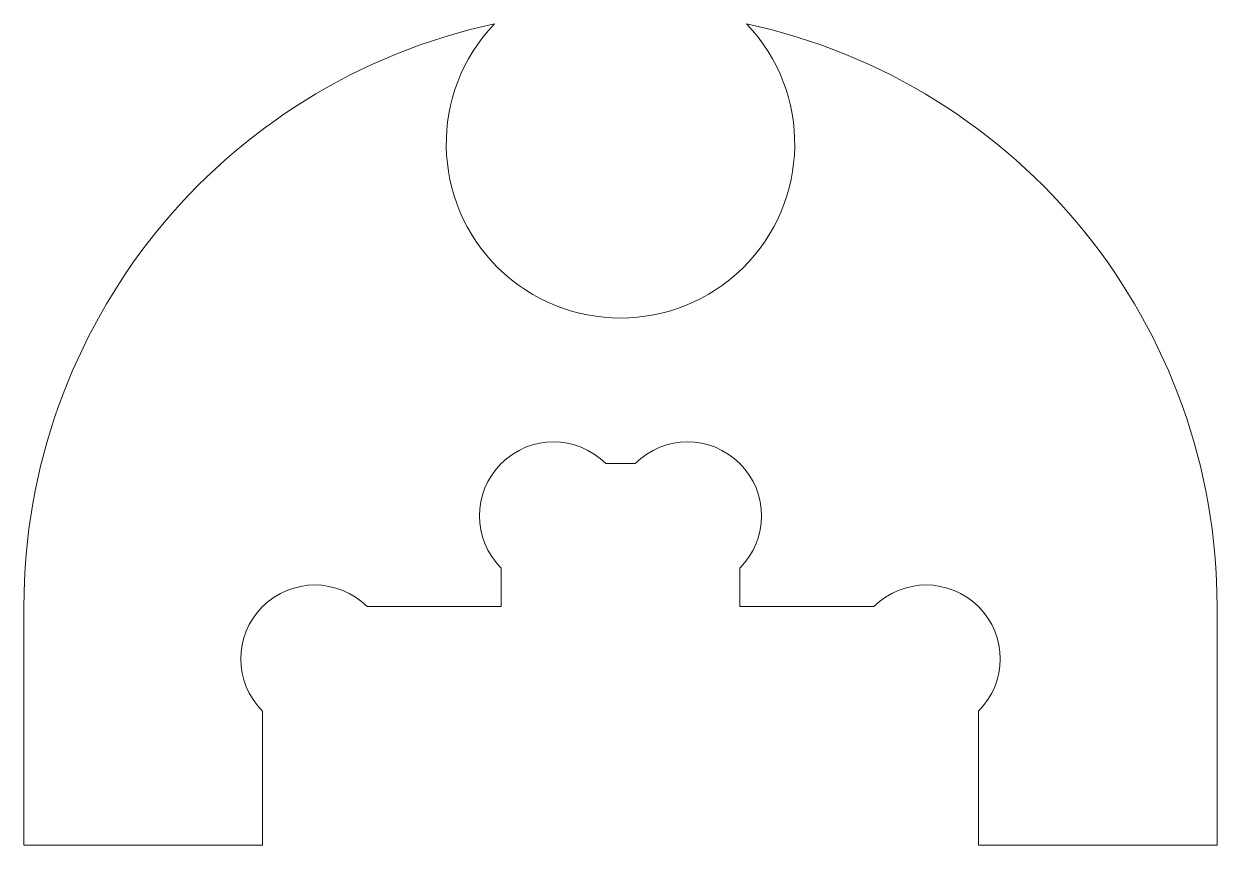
# Model space of a CAD drawing. Extents: x -12.5 to 12.5, y -5 to 12.2.
import ezdxf

# ---------------------------------------------------------------- set-up
doc = ezdxf.new("R2010")
doc.units = 0
doc.layers.get('0').update_dxf_attribs({"lineweight": 0})

msp = doc.modelspace()

# ---------------------------------------------------------------- linework, layer by layer
at = {"flags": 128}
msp.add_lwpolyline([(2.643, 12.217, -2.333523), (-2.643, 12.217, 0.353105), (-12.5, 0), (-12.5, -5), (-7.5, -5), (-7.5, -2.192, -1), (-5.308, 0), (-2.5, 0), (-2.5, 0.808, -1), (-0.308, 3), (0.308, 3, -1), (2.5, 0.808), (2.5, 0), (5.308, 0, -1), (7.5, -2.192), (7.5, -5), (12.5, -5), (12.5, 0, 0.353105), (2.643, 12.217)], format="xyb", dxfattribs=at)

doc.saveas('drawing.dxf')
